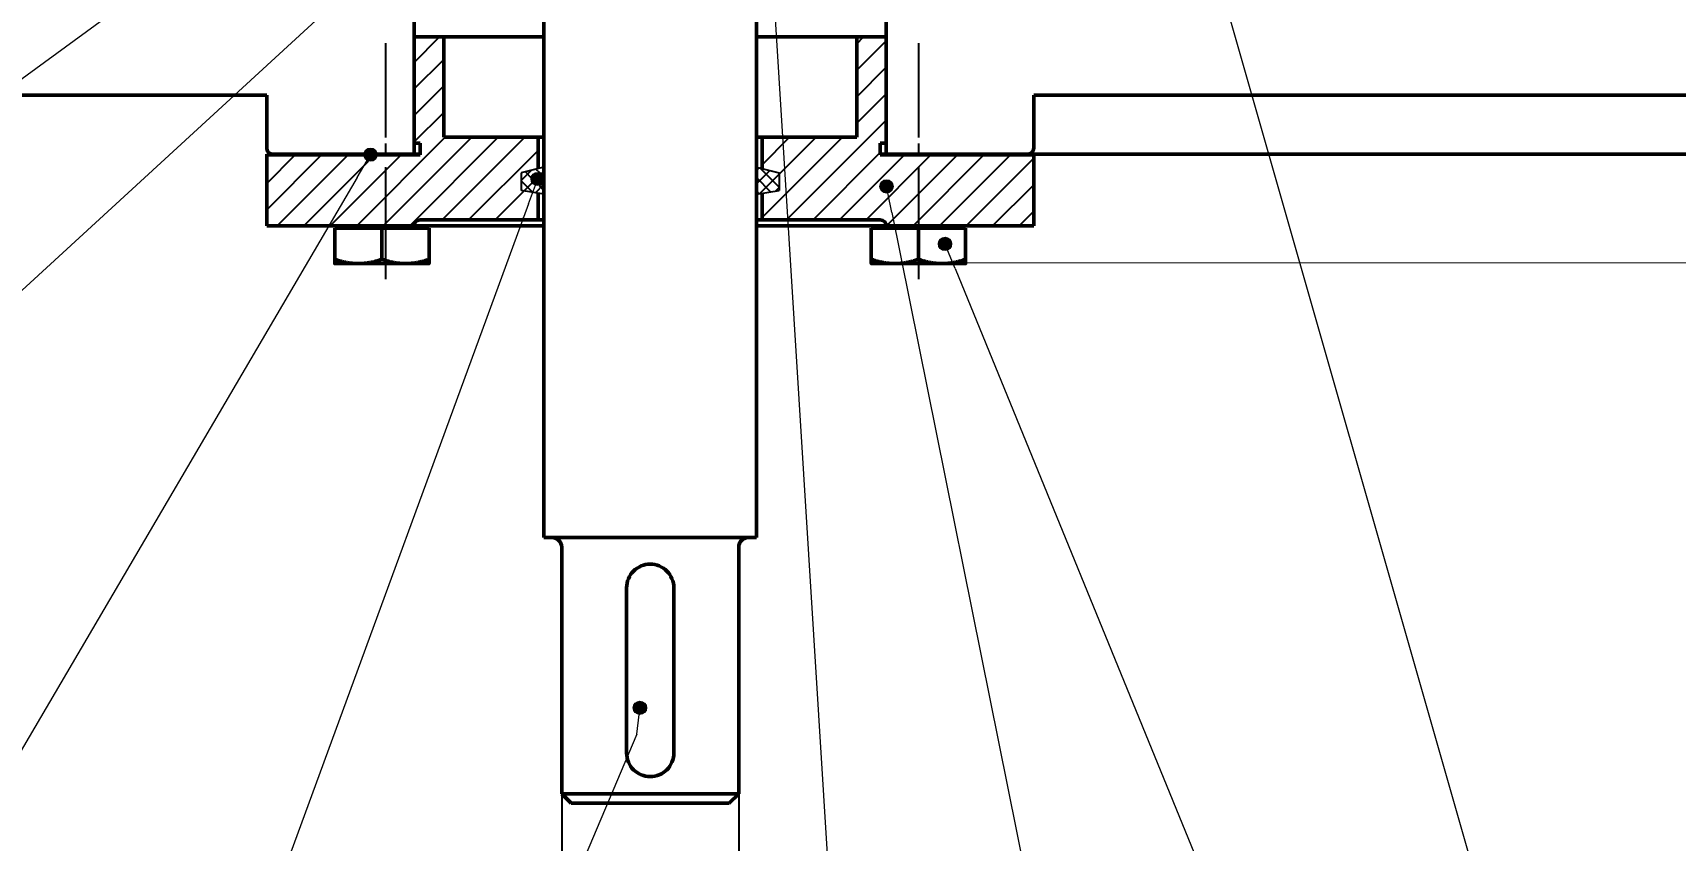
# Model space of a CAD drawing. Header units: millimetres. Extents: x 75 to 4670, y -59 to 2493.
# Drawn here: x 494.2 to 772.6, y 260.9 to 397.7 of the extents above; entities that cross this region are included whole.
import ezdxf

# ---------------------------------------------------------------- set-up
doc = ezdxf.new("R2010")
doc.units = ezdxf.units.MM
doc.header["$LTSCALE"] = 3
doc.linetypes.add('CENTERX2', pattern=[101.6, 63.5, -12.7, 12.7, -12.7])
for name, color, linetype, lineweight in [('副本(1) 可见窄的 (ISO)', 7, 'Continuous', 15), ('副本(1) 符号 (ISO)', 7, 'Continuous', 15), ('可见 (ISO)', 7, 'Continuous', 50), ('草图几何图元 (ISO)', 7, 'Continuous', 25)]:
    doc.layers.add(name, color=color, linetype=linetype, lineweight=lineweight)
doc.styles.add('注释文本 (ISO)', font='tahoma.ttf')
doc.dimstyles.new('默认 (GB)', dxfattribs={"dimscale": 3, "dimtxt": 1.5, "dimasz": 1.5, "dimexe": 2, "dimexo": 0, "dimgap": 0.75, "dimtad": 1, "dimrnd": 1e-08, "dimdsep": 46, "dimtxsty": '注释文本 (ISO)', "dimblk": 'Filled-2', "dimcen": 0.09, "dimdle": 10, "dimclrd": 256, "dimclre": 256, "dimclrt": 256, "dimaunit": 1, "dimadec": 3, "dimazin": 2, "dimtfac": 1, "dimtmove": 0, "dimatfit": 3, "dimldrblk": 'Filled-2', "dimfxl": 1, "dimtolj": 1, "dimtzin": 0, "dimlwd": -1, "dimlwe": -1, "dimarcsym": 0})

# ---------------------------------------------------------------- blocks, each defined once
blk = doc.blocks.new('Filled-2')
at = {"color": 0}
for p, q in [((0, 0), (-1, 0.125)), ((-1, 0.125), (-1, -0.125)), ((-1, 0), (0, 0)), ((-1, -0.125), (0, 0))]:
    blk.add_line(p, q, dxfattribs=at)
at = {"color": 0, "flags": 128}
blk.add_lwpolyline([(-1, -0.125), (0, 0), (-1, 0.125), (-1, -0.125)], dxfattribs=at)
at = {"color": 0}
blk.add_solid([(-1, -0.125), (0, 0), (-1, 0.125), (-1, -0.125)], dxfattribs=at)
blk = doc.blocks.new('*D84')
at = {"transparency": 16777216}
for p, q in [((583.87, 289.69), (583.87, 232)), ((613.87, 289.69), (613.87, 232)), ((588.37, 238), (609.37, 238))]:
    blk.add_line(p, q, dxfattribs=at)
at = {"layer": 'Defpoints', "color": 0, "transparency": 16777216}
for p in [(583.87, 289.69), (613.87, 289.69), (613.87, 238)]:
    blk.add_point(p, dxfattribs=at)
at = {"transparency": 16777216, "xscale": 4.5, "yscale": 4.5, "zscale": 4.5, "rotation": 180}
blk.add_blockref('Filled-2', (583.87, 238), dxfattribs=at)
at = {"transparency": 16777216, "xscale": 4.5, "yscale": 4.5, "zscale": 4.5}
blk.add_blockref('Filled-2', (613.87, 238), dxfattribs=at)
at = {"transparency": 16777216, "insert": (598.87, 243.09), "char_height": 4.5, "attachment_point": 5, "style": '注释文本 (ISO)'}
blk.add_mtext('\\A1;{\\fISOCPEUR|b0|i0|c0|p34;%%C}30 H7/r6', dxfattribs=at)

msp = doc.modelspace()

# ---------------------------------------------------------------- hatches: boundary and pattern name
at = {"transparency": 33554687}
h = msp.add_hatch(dxfattribs=at)
h.set_pattern_fill('ANSI31', color=256)
h.paths.add_polyline_path([(579.868, 380.041), (563.868, 380.041), (563.868, 397.041), (558.868, 397.041), (558.868, 379.041), (559.868, 379.041), (559.868, 377.041), (552.588, 377.041, -0.5629937), (550.896, 376.127), (549.188, 373.216), (544.393, 365.041), (558.868, 365.041, -0.4142136), (559.868, 366.041), (577.272, 366.041), (578.266, 368.75), (578.983, 370.704), (577, 371.028), (577, 374), (579.868, 374.741)])
h.paths.add_polyline_path([(663.868, 377.041), (637.868, 377.041), (637.868, 379.041), (638.868, 379.041), (638.868, 397.041), (633.868, 397.041), (633.868, 380.041), (621.311, 380.041), (622.18, 366.041), (637.868, 366.041, -0.4142136), (638.868, 365.041), (640.267, 365.041), (639.809, 367.312), (639.142, 370.621, -0.473798), (637.794, 371.724, -1), (640.044, 371.724, -0.3570381), (639.142, 370.621), (639.809, 367.312), (640.267, 365.041), (663.868, 365.041)])
h.paths.add_polyline_path([(621.311, 380.041), (617.868, 380.041), (617.868, 374.741), (620.737, 374), (620.737, 371.028), (617.868, 370.559), (617.868, 366.041), (622.18, 366.041)])
h.paths.add_polyline_path([(549.188, 373.216), (550.896, 376.127, -0.2526917), (550.341, 377.041), (533.868, 377.041), (533.868, 365.041), (544.393, 365.041)])
h = msp.add_hatch(dxfattribs=at)
h.set_pattern_fill('ANSI37', color=256, scale=0.5)
h.paths.add_polyline_path([(580.868, 373.373), (580.868, 373.847), (580.868, 375), (577, 374), (577, 371.028), (578.983, 370.704), (579.429, 371.918, -0.3145689), (578.691, 372.974, -0.8336354)])
h.paths.add_polyline_path([(580.868, 372.576, -0.4112278), (579.429, 371.918), (578.983, 370.704), (580.868, 370.396)])
h.paths.add_polyline_path([(620.737, 374), (616.868, 375), (616.868, 370.396), (620.737, 371.028)])
at = {"layer": '副本(1) 可见窄的 (ISO)'}
h = msp.add_hatch(color=256, dxfattribs=at)
h.paths.add_polyline_path([(533.868, 377.041), (533.868, 377.191), (558.868, 377.191), (558.868, 377.041)])
h.paths.add_polyline_path([(663.868, 377.191), (663.868, 377.041), (638.868, 377.041), (638.868, 377.191)])
at = {"layer": '副本(1) 符号 (ISO)'}
h = msp.add_hatch(color=256, dxfattribs=at)
edge = h.paths.add_edge_path(flags=0)
edge.add_arc((551.465, 377.098), 1.125, 0, 360)
h = msp.add_hatch(color=256, dxfattribs=at)
edge = h.paths.add_edge_path(flags=0)
edge.add_arc((579.816, 372.974), 1.125, 0, 360)
h = msp.add_hatch(color=256, dxfattribs=at)
edge = h.paths.add_edge_path(flags=0)
edge.add_arc((638.919, 371.724), 1.125, 0, 360)
h = msp.add_hatch(color=256, dxfattribs=at)
edge = h.paths.add_edge_path(flags=0)
edge.add_arc((648.839, 361.969), 1.125, 0, 360)
h = msp.add_hatch(color=256, dxfattribs=at)
edge = h.paths.add_edge_path(flags=0)
edge.add_arc((597.133, 283.348), 1.125, 0, 360)

# ---------------------------------------------------------------- linework, layer by layer
at = {"color": 1, "linetype": 'CENTERX2'}
for p, q in [((554, 396), (554, 380)), ((644.335, 396), (644.335, 380)), ((554, 379), (554, 377)), ((644.335, 379), (644.335, 377)), ((554, 375), (554, 356)), ((644.335, 375), (644.335, 356))]:
    msp.add_line(p, q, dxfattribs=at)
for p, q in [((580.868, 375), (577, 374)), ((577, 374), (577, 371)), ((616.868, 375), (620.737, 374)), ((620.737, 374), (620.737, 371)), ((580.868, 370.396), (577, 371.028)), ((616.868, 370.396), (620.737, 371.028))]:
    msp.add_line(p, q)
at = {"layer": '副本(1) 符号 (ISO)'}
for p, q in [((677.254, 469.646), (754.234, 200.281)), ((559.994, 416.262), (373.033, 244.491)), ((518.998, 409.391), (373.769, 303.207)), ((619.332, 411.907), (632.447, 200.666)), ((549.188, 373.216), (550.896, 376.127)), ((549.188, 373.216), (447.154, 199.274)), ((578.266, 368.75), (579.429, 371.918)), ((639.809, 367.312), (639.142, 370.621)), ((578.266, 368.75), (516.366, 200.077)), ((639.809, 367.312), (673.463, 200.496)), ((650.543, 357.804), (649.265, 360.928)), ((650.543, 357.804), (715.114, 199.915)), ((596.585, 278.881), (596.996, 282.231)), ((596.585, 278.881), (563.527, 200.611))]:
    msp.add_line(p, q, dxfattribs=at)
for centre in [(551.465, 377.098), (579.816, 372.974), (638.919, 371.724), (648.839, 361.969), (597.133, 283.348)]:
    msp.add_circle(centre, 1.125, dxfattribs=at)
at = {"layer": '可见 (ISO)'}
for p, q in [((558.868, 377.191), (558.868, 443.191)), ((638.868, 443.191), (638.868, 377.191)), ((580.868, 312.191), (580.868, 410.591)), ((616.868, 312.191), (616.868, 410.591)), ((558.868, 397.041), (563.868, 397.041)), ((558.868, 379.041), (558.868, 397.041)), ((563.868, 397.041), (563.868, 380.041)), ((563.868, 397.041), (580.868, 397.041)), ((616.868, 397.041), (633.868, 397.041)), ((633.868, 397.041), (638.868, 397.041)), ((633.868, 380.041), (633.868, 397.041)), ((638.868, 397.041), (638.868, 379.041)), ((533.868, 387.191), (481.384, 387.191)), ((533.868, 387.191), (533.868, 378.191)), ((663.868, 378.191), (663.868, 387.191)), ((779.868, 387.191), (663.868, 387.191)), ((559.868, 379.041), (558.868, 379.041)), ((559.868, 377.041), (559.868, 379.041)), ((563.868, 380.041), (579.868, 380.041)), ((579.868, 380.041), (579.868, 374.741)), ((579.868, 380.041), (580.868, 380.041)), ((616.868, 380.041), (617.868, 380.041)), ((617.868, 380.041), (633.868, 380.041)), ((617.868, 374.741), (617.868, 380.041)), ((637.868, 379.041), (637.868, 377.041)), ((638.868, 379.041), (637.868, 379.041)), ((533.868, 377.041), (533.868, 377.191)), ((533.868, 377.191), (558.868, 377.191)), ((558.868, 377.041), (533.868, 377.041)), ((533.868, 377.041), (559.868, 377.041)), ((533.868, 365.041), (533.868, 377.041)), ((534.868, 377.191), (558.868, 377.191)), ((558.868, 377.191), (559.868, 377.191)), ((558.868, 377.191), (558.868, 377.041)), ((559.868, 377.191), (558.868, 377.191)), ((637.868, 377.191), (638.868, 377.191)), ((638.868, 377.191), (637.868, 377.191)), ((637.868, 377.041), (663.868, 377.041)), ((638.868, 377.191), (662.868, 377.191)), ((638.868, 377.191), (663.868, 377.191)), ((638.868, 377.041), (638.868, 377.191)), ((663.868, 377.041), (638.868, 377.041)), ((663.868, 377.191), (779.868, 377.191)), ((663.868, 377.191), (663.868, 377.041)), ((663.868, 377.041), (663.868, 365.041)), ((579.868, 370.559), (579.868, 366.041)), ((617.868, 366.041), (617.868, 370.559)), ((558.868, 365.041), (533.868, 365.041)), ((546.152, 364.641), (546.152, 365.041)), ((580.868, 365.041), (558.868, 365.041)), ((579.868, 366.041), (559.868, 366.041)), ((560.652, 364.641), (560.652, 365.041)), ((579.868, 366.041), (580.868, 366.041)), ((616.868, 366.041), (617.868, 366.041)), ((638.868, 365.041), (616.868, 365.041)), ((637.868, 366.041), (617.868, 366.041)), ((637.085, 364.641), (637.085, 365.041)), ((663.868, 365.041), (638.868, 365.041)), ((651.585, 364.641), (651.585, 365.041)), ((545.402, 364.641), (545.402, 359.356)), ((545.402, 364.641), (553.402, 364.641)), ((553.402, 364.641), (553.402, 359.356)), ((553.402, 364.641), (561.402, 364.641)), ((561.402, 364.641), (561.402, 359.356)), ((636.335, 364.641), (636.335, 359.356)), ((636.335, 364.641), (644.335, 364.641)), ((644.335, 364.641), (644.335, 359.356)), ((644.335, 364.641), (652.335, 364.641)), ((652.335, 364.641), (652.335, 359.356)), ((545.402, 358.641), (549.402, 358.641)), ((549.402, 358.641), (557.402, 358.641)), ((557.402, 358.641), (561.402, 358.641)), ((636.335, 358.641), (640.335, 358.641)), ((640.335, 358.641), (648.335, 358.641)), ((648.335, 358.641), (652.335, 358.641)), ((616.868, 312.191), (580.868, 312.191)), ((583.868, 268.791), (583.868, 310.591)), ((613.868, 268.791), (613.868, 310.591)), ((594.868, 275.691), (594.868, 303.691)), ((602.868, 303.691), (602.868, 275.691)), ((583.868, 268.791), (613.868, 268.791)), ((585.468, 267.191), (583.868, 268.791)), ((612.268, 267.191), (613.868, 268.791)), ((612.268, 267.191), (585.468, 267.191))]:
    msp.add_line(p, q, dxfattribs=at)
for centre, radius, start, end in [((534.868, 378.191), 1, 180, 270), ((662.868, 378.191), 1, 270, 0), ((559.868, 365.041), 1, 90, 180), ((637.868, 365.041), 1, 0, 90), ((582.268, 310.591), 1.6, 0, 90), ((615.468, 310.591), 1.6, 90, 180)]:
    msp.add_arc(centre, radius, start, end, dxfattribs=at)
for points in [[(545.402, 358.641), (545.402, 358.641), (545.402, 359.356)], [(545.402, 359.356), (547.546, 358.641), (549.402, 358.641)], [(549.402, 358.641), (551.258, 358.641), (553.402, 359.356)], [(553.402, 359.356), (555.546, 358.641), (557.402, 358.641)], [(557.402, 358.641), (559.258, 358.641), (561.402, 359.356)], [(561.402, 359.356), (561.402, 358.641), (561.402, 358.641)], [(636.335, 358.641), (636.335, 358.641), (636.335, 359.356)], [(636.335, 359.356), (638.478, 358.641), (640.335, 358.641)], [(640.335, 358.641), (642.191, 358.641), (644.335, 359.356)], [(644.335, 359.356), (646.478, 358.641), (648.335, 358.641)], [(648.335, 358.641), (650.191, 358.641), (652.335, 359.356)], [(652.335, 359.356), (652.335, 358.641), (652.335, 358.641)]]:
    msp.add_rational_spline(points, [1, 1.0379548493, 1], degree=2, dxfattribs=at)
for points, knots in [([(594.868, 303.691), (594.868, 304.196), (594.97, 304.733), (595.379, 305.718), (595.686, 306.166), (596.394, 306.873), (596.842, 307.181), (597.827, 307.59), (598.364, 307.691), (598.868, 307.691)], [-1.21174242, -1.21174242, -1.21174242, -1.21174242, -1.06026079, -1.06026079, -0.90877917, -0.90877917, -0.75732519, -0.75732519, -0.60587121, -0.60587121, -0.60587121, -0.60587121]), ([(598.868, 307.691), (599.373, 307.691), (599.91, 307.59), (600.895, 307.181), (601.343, 306.873), (602.051, 306.166), (602.358, 305.718), (602.767, 304.733), (602.868, 304.196), (602.868, 303.691)], [-0.60587121, -0.60587121, -0.60587121, -0.60587121, -0.45441723, -0.45441723, -0.30296326, -0.30296326, -0.15148163, -0.15148163, 0, 0, 0, 0]), ([(598.868, 271.691), (598.364, 271.691), (597.827, 271.792), (596.842, 272.201), (596.394, 272.509), (595.686, 273.216), (595.379, 273.665), (594.97, 274.649), (594.868, 275.186), (594.868, 275.691)], [0.60587121, 0.60587121, 0.60587121, 0.60587121, 0.75732519, 0.75732519, 0.90877917, 0.90877917, 1.06026079, 1.06026079, 1.21174242, 1.21174242, 1.21174242, 1.21174242]), ([(602.868, 275.691), (602.868, 275.186), (602.767, 274.649), (602.358, 273.665), (602.051, 273.216), (601.343, 272.509), (600.895, 272.201), (599.91, 271.792), (599.373, 271.691), (598.868, 271.691)], [0, 0, 0, 0, 0.15148163, 0.15148163, 0.30296326, 0.30296326, 0.45441723, 0.45441723, 0.60587121, 0.60587121, 0.60587121, 0.60587121])]:
    msp.add_open_spline(points, degree=3, knots=knots, dxfattribs=at)
at = {"layer": '草图几何图元 (ISO)'}
for p, q in [((580.868, 373.847), (580.868, 372.218)), ((616.868, 373.847), (616.868, 372.218))]:
    msp.add_line(p, q, dxfattribs=at)

# ---------------------------------------------------------------- dimensions: what is measured, and where the dimension line sits
dim = msp.add_linear_dim(base=(613.868, 238), p1=(583.868, 289.691), p2=(613.868, 289.691), text='{\\fISOCPEUR|b0|i0|c0|p34;%%C}<> H7/r6', dimstyle='默认 (GB)')
dim.commit()
dim.dimension.update_dxf_attribs({"geometry": '*D84', "text_midpoint": (598.868, 238), "dimtype": 160})

doc.saveas('drawing.dxf')
